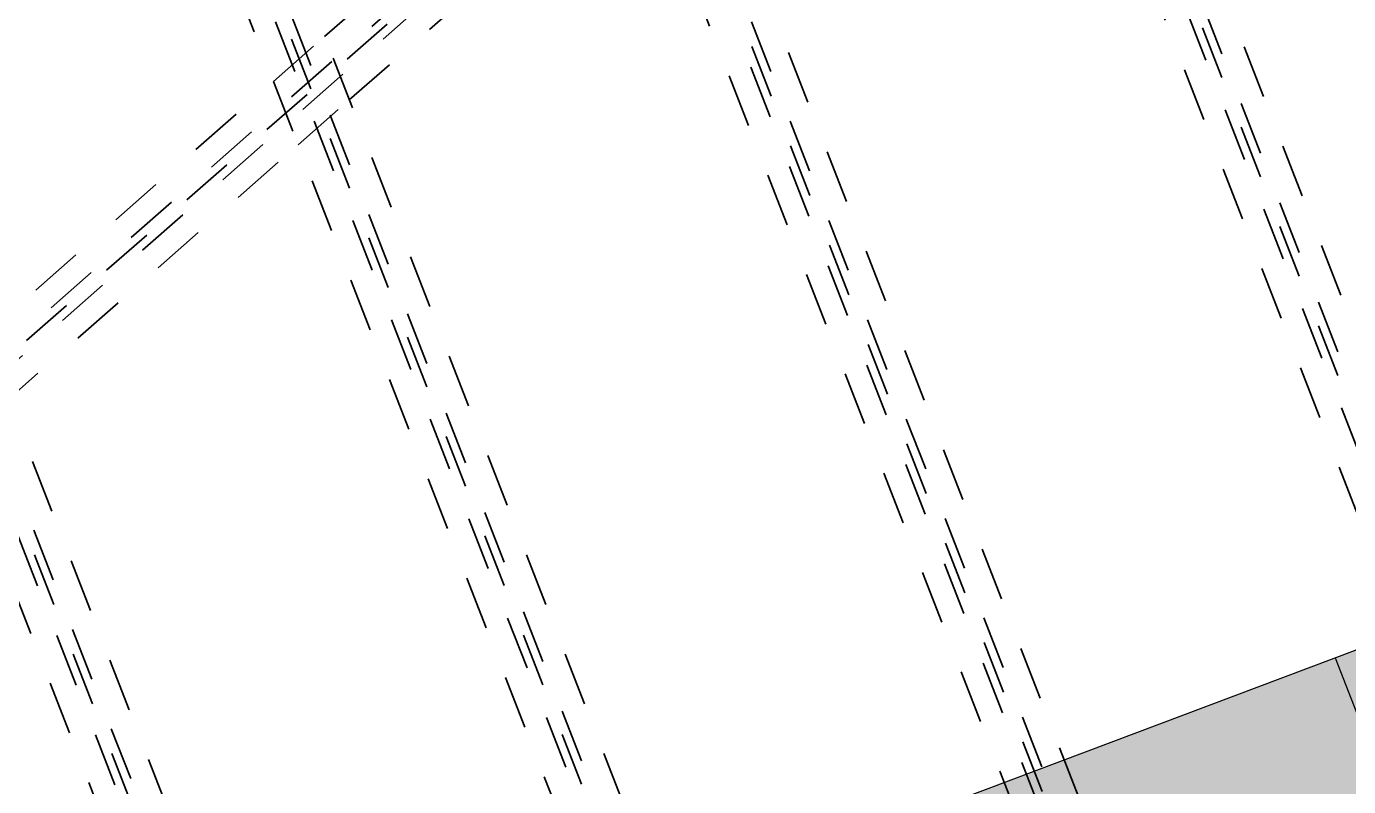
# Model space of a CAD drawing. Header units: metres. Extents: x 2688466 to 2688595, y 1221626 to 1221756.
# Drawn here: x 2688543.274 to 2688545.754, y 1221697.042 to 1221698.468 of the extents above; entities that cross this region are included whole.
import ezdxf

# ---------------------------------------------------------------- set-up
doc = ezdxf.new("R2010")
doc.units = ezdxf.units.M
doc.linetypes.add('AUSGEZOGEN', pattern=[0])
doc.linetypes.add('VERDECKT2_S2', pattern=[0.15, 0.1, -0.05])
for name, color, linetype, lineweight in [('Beton Ansicht', 7, 'AUSGEZOGEN', 35), ('Schnittbeschriftung', 7, 'AUSGEZOGEN', 50), ('Standard', 7, 'AUSGEZOGEN', 13)]:
    doc.layers.add(name, color=color, linetype=linetype, lineweight=lineweight)

msp = doc.modelspace()

# ---------------------------------------------------------------- hatches: boundary and pattern name
at = {"layer": 'Standard', "linetype": 'AUSGEZOGEN', "lineweight": 13, "transparency": 33554559}
h = msp.add_hatch(color=7, dxfattribs=at)
h.set_gradient(color1=(140, 255, 140), color2=(140, 255, 140), one_color=1)
h.paths.add_polyline_path([(2688556.6801, 1221701.5129), (2688556.0548, 1221701.2597), (2688551.9919, 1221699.6639), (2688551.4983, 1221699.4705), (2688548.6365, 1221698.3814), (2688546.3199, 1221697.5047), (2688546.049, 1221697.4036), (2688543.6358, 1221696.4948), (2688543.975, 1221695.6237), (2688560.9653, 1221702.2407), (2688560.639, 1221703.0785)], flags=0)
at = {"layer": 'Standard', "linetype": 'AUSGEZOGEN', "lineweight": 25, "transparency": 33554687}
h = msp.add_hatch(dxfattribs=at)
h.set_pattern_fill('MUSTER', scale=0.6975, angle=201.28, style=0, pattern_type=2)
h.set_pattern_definition([(201.28, (2688527.2504, 1221729.3488), (-0.396802, -0.903084), [0.6975, -0.6975]), (291.28, (2688527.2504, 1221729.3488), (0.903084, -0.396802), [0.6975, -0.6975])])
h.paths.add_polyline_path([(2688556.0548, 1221701.2597), (2688551.9919, 1221699.6639), (2688551.4983, 1221699.4705), (2688548.6365, 1221698.3814), (2688546.3199, 1221697.5047), (2688546.049, 1221697.4036), (2688543.6358, 1221696.4948), (2688543.975, 1221695.6237), (2688560.9653, 1221702.2407), (2688560.639, 1221703.0785), (2688556.6801, 1221701.5129)], flags=0)

# ---------------------------------------------------------------- linework, layer by layer
at = {"layer": 'Beton Ansicht', "linetype": 'VERDECKT2_S2', "lineweight": 35, "transparency": 33554687}
for p, q in [((2688546.0241, 1221697.0675), (2688544.1923, 1221701.771)), ((2688546.0241, 1221697.1115), (2688544.2197, 1221701.7447)), ((2688545.9943, 1221697.0999), (2688544.1899, 1221701.7331)), ((2688545.397, 1221696.4732), (2688543.4407, 1221701.4964)), ((2688545.3962, 1221696.5193), (2688543.4665, 1221701.4742)), ((2688545.3224, 1221696.6207), (2688543.4367, 1221701.4626)), ((2688544.5332, 1221696.4868), (2688542.7014, 1221701.1904)), ((2688544.5034, 1221696.5192), (2688542.6989, 1221701.1525)), ((2688544.5332, 1221696.5308), (2688542.7288, 1221701.1641)), ((2688543.9061, 1221695.8925), (2688541.9498, 1221700.9157)), ((2688543.9053, 1221695.9387), (2688541.9756, 1221700.8936)), ((2688543.8755, 1221695.927), (2688541.9458, 1221700.882)), ((2688546.0298, 1221697.2183), (2688544.7239, 1221700.5712)), ((2688545.9179, 1221697.1748), (2688544.628, 1221700.487)), ((2688540.4187, 1221695.3712), (2688545.7806, 1221700.0782)), ((2688541.5171, 1221696.3567), (2688545.7475, 1221700.0704)), ((2688541.5383, 1221696.3327), (2688545.7686, 1221700.0464)), ((2688543.8335, 1221698.4487), (2688545.0171, 1221699.4878)), ((2688544.5388, 1221696.6377), (2688543.4444, 1221699.4479)), ((2688544.427, 1221696.5941), (2688543.3484, 1221699.3637)), ((2688543.8798, 1221698.3297), (2688545.0635, 1221699.3688)), ((2688545.3932, 1221696.6483), (2688544.5196, 1221698.8914)), ((2688545.2814, 1221696.6047), (2688544.4237, 1221698.8071)), ((2688543.7375, 1221698.3645), (2688543.8335, 1221698.4487)), ((2688541.4881, 1221696.3898), (2688543.7375, 1221698.3645)), ((2688543.7839, 1221698.2455), (2688543.8798, 1221698.3297)), ((2688541.5673, 1221696.2996), (2688543.7839, 1221698.2455)), ((2688543.9023, 1221696.0676), (2688543.2401, 1221697.7681)), ((2688543.7905, 1221696.0241), (2688543.1441, 1221697.6838))]:
    msp.add_line(p, q, dxfattribs=at)
at = {"layer": 'Schnittbeschriftung', "color": 7, "linetype": 'AUSGEZOGEN', "lineweight": 25, "transparency": 33554687}
msp.add_lwpolyline([(2688543.975, 1221695.6237), (2688543.6358, 1221696.4948), (2688546.049, 1221697.4036), (2688546.3199, 1221697.5047), (2688548.6365, 1221698.3814), (2688551.4983, 1221699.4705), (2688551.9919, 1221699.6639), (2688556.0548, 1221701.2597), (2688556.6801, 1221701.5129), (2688560.639, 1221703.0785), (2688560.9653, 1221702.2407), (2688543.975, 1221695.6237)], close=True, dxfattribs=at)

doc.saveas('drawing.dxf')
